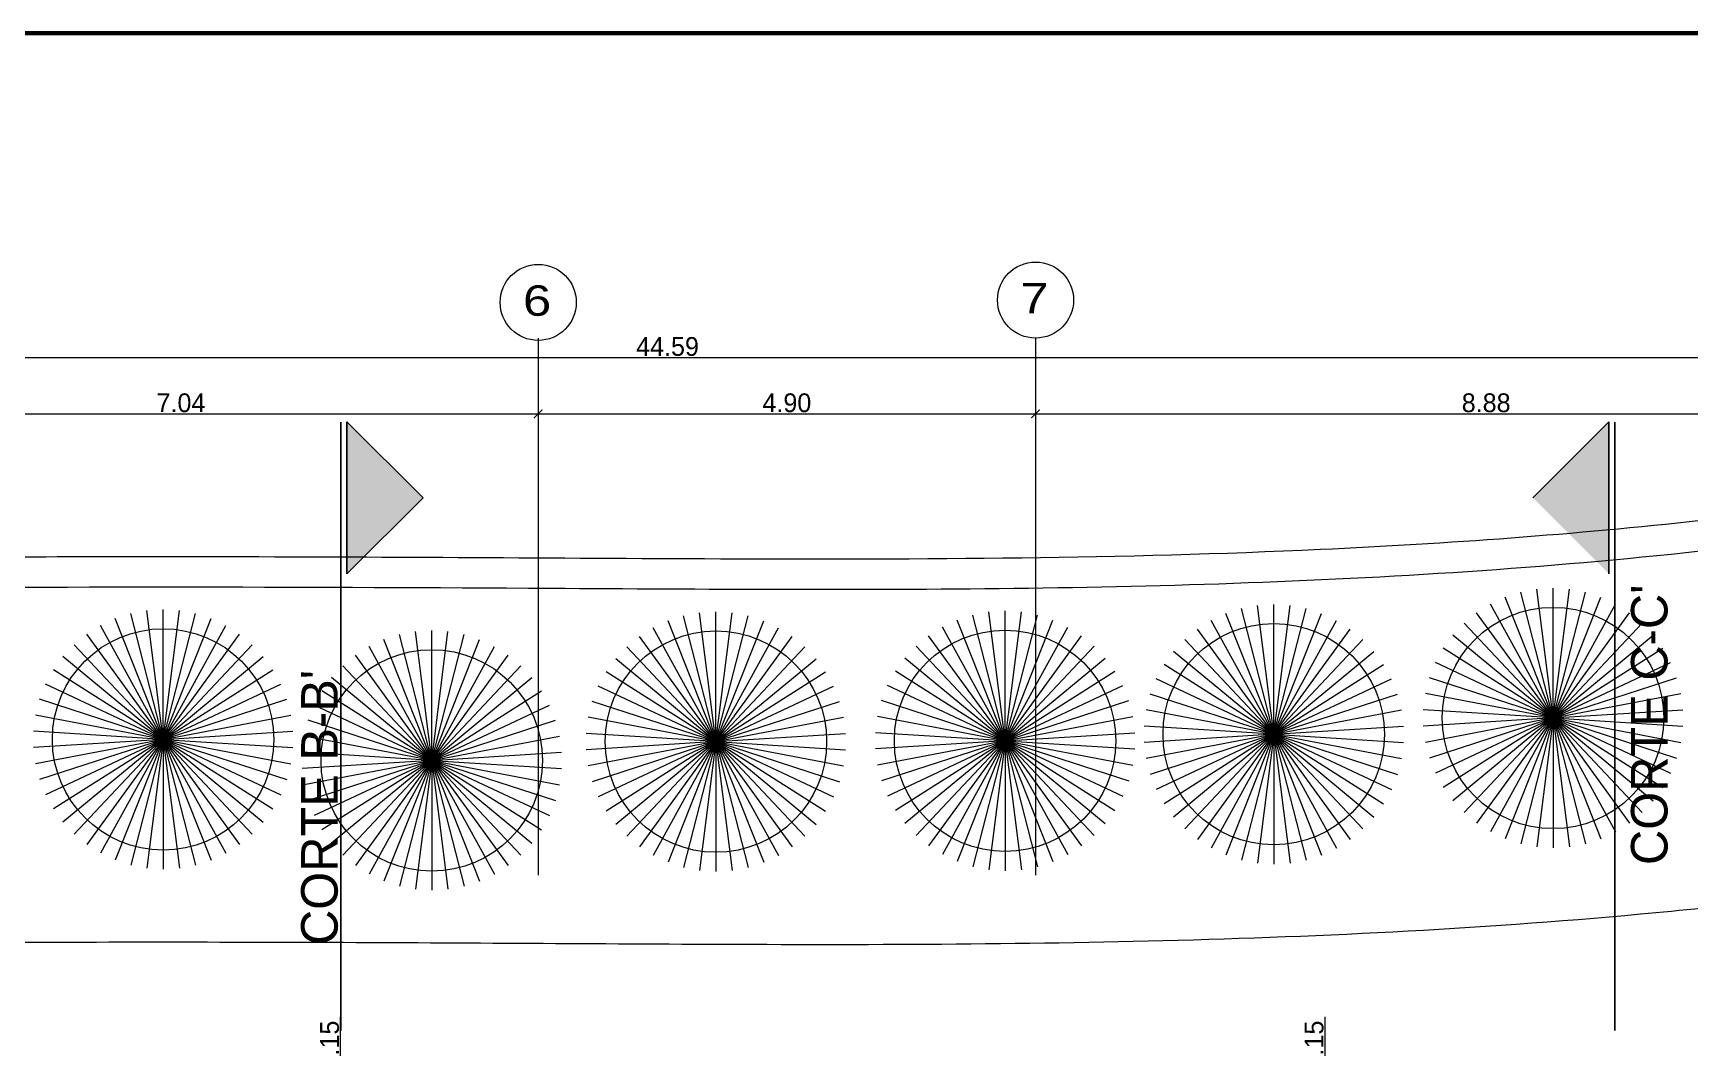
# Model space of a CAD drawing. Header units: millimetres. Extents: x 174 to 282, y -3 to 63.
# Drawn here: x 213.96 to 230.29, y 52.59 to 62.6 of the extents above; entities that cross this region are included whole.
import ezdxf
from ezdxf.enums import TextEntityAlignment as Align

# ---------------------------------------------------------------- set-up
doc = ezdxf.new("R2010")
doc.units = ezdxf.units.MM
doc.header["$LTSCALE"] = 0.005
doc.header["$MEASUREMENT"] = 0
for name, color, linetype, lineweight in [('Aux', 1, 'Continuous', 9), ('cotas', 1, 'Continuous', 15), ('EJES-REALES', 11, 'Continuous', 5), ('F', 9, 'Continuous', 100), ('Tenue', 11, 'Continuous', 5)]:
    doc.layers.add(name, color=color, linetype=linetype, lineweight=lineweight)
doc.layers.add('WB_SIMBOLOS', color=7, linetype='Continuous')
doc.styles.get("Standard").update_dxf_attribs({"font": 'ERASMD.TTF', "height": 0.185})
doc.dimstyles.get("Standard").update_dxf_attribs({"dimtxt": 0.15, "dimasz": 0.085, "dimexe": 0.07, "dimexo": 0.4, "dimgap": 0.015, "dimtad": 1, "dimzin": 1, "dimdsep": 46, "dimtxsty": 'Standard', "dimblk": 'ARCHTICK', "dimcen": 0, "dimclrd": 256, "dimclre": 256, "dimclrt": 2, "dimadec": 0, "dimazin": 0, "dimtfac": 1, "dimtix": 1, "dimtmove": 0, "dimatfit": 0, "dimfxl": 1, "dimlwd": -1, "dimlwe": -1, "dimarcsym": 0})

# ---------------------------------------------------------------- blocks, each defined once
blk = doc.blocks.new('_ArchTick')
at = {"color": 0, "linetype": 'ByBlock', "const_width": 0.15}
blk.add_lwpolyline([(-0.5, -0.5), (0.5, 0.5)], dxfattribs=at)
blk = doc.blocks.new('*D96')
at = {"layer": 'cotas', "transparency": 16777216}
for p, q in [((216.994, 52.17), (216.994, 52.899)), ((216.994, 52.02), (216.994, 52.17)), ((217.214, 52.17), (217.064, 52.17)), ((216.994, 52.02), (216.994, 51.935)), ((217.214, 52.02), (217.064, 52.02))]:
    blk.add_line(p, q, dxfattribs=at)
at = {"layer": 'Defpoints', "color": 0, "transparency": 16777216}
for p in [(216.814, 52.17), (216.814, 52.02), (216.994, 52.02)]:
    blk.add_point(p, dxfattribs=at)
at = {"layer": 'cotas', "transparency": 16777216, "xscale": 0.085, "yscale": 0.085, "zscale": 0.085}
for p, rotation in [((216.994, 52.17), 270), ((216.994, 52.02), 90)]:
    blk.add_blockref('_ArchTick', p, dxfattribs=dict(at, rotation=rotation))
at = {"layer": 'cotas', "color": 2, "transparency": 16777216, "insert": (216.886, 52.619), "char_height": 0.185, "attachment_point": 5, "rotation": 90}
blk.add_mtext('0.15', dxfattribs=at)
blk = doc.blocks.new('*D114')
at = {"layer": 'cotas', "transparency": 16777216}
for p, q in [((226.694, 52.17), (226.694, 52.899)), ((226.694, 52.02), (226.694, 52.17)), ((226.777, 52.17), (226.764, 52.17)), ((226.694, 52.02), (226.694, 51.935)), ((226.777, 52.02), (226.764, 52.02))]:
    blk.add_line(p, q, dxfattribs=at)
at = {"layer": 'Defpoints', "color": 0, "transparency": 16777216}
for p in [(226.377, 52.17), (226.377, 52.02), (226.694, 52.02)]:
    blk.add_point(p, dxfattribs=at)
at = {"layer": 'cotas', "transparency": 16777216, "xscale": 0.085, "yscale": 0.085, "zscale": 0.085}
for p, rotation in [((226.694, 52.17), 270), ((226.694, 52.02), 90)]:
    blk.add_blockref('_ArchTick', p, dxfattribs=dict(at, rotation=rotation))
at = {"layer": 'cotas', "color": 2, "transparency": 16777216, "insert": (226.587, 52.619), "char_height": 0.185, "attachment_point": 5, "rotation": 90}
blk.add_mtext('0.15', dxfattribs=at)
blk = doc.blocks.new('*D135')
at = {"layer": 'cotas', "transparency": 16777216}
for p, q in [((211.901, 59.243), (211.901, 58.913)), ((218.941, 59.243), (218.941, 58.913)), ((211.901, 58.843), (218.941, 58.843))]:
    blk.add_line(p, q, dxfattribs=at)
at = {"layer": 'Defpoints', "color": 0, "transparency": 16777216}
for p in [(211.901, 58.843), (218.941, 58.843), (218.941, 58.843)]:
    blk.add_point(p, dxfattribs=at)
at = {"layer": 'cotas', "transparency": 16777216, "xscale": 0.085, "yscale": 0.085, "zscale": 0.085, "rotation": 180}
blk.add_blockref('_ArchTick', (211.901, 58.843), dxfattribs=at)
at = {"layer": 'cotas', "transparency": 16777216, "xscale": 0.085, "yscale": 0.085, "zscale": 0.085}
blk.add_blockref('_ArchTick', (218.941, 58.843), dxfattribs=at)
at = {"layer": 'cotas', "color": 2, "transparency": 16777216, "insert": (215.421, 58.951), "char_height": 0.185, "attachment_point": 5}
blk.add_mtext('7.04', dxfattribs=at)
blk = doc.blocks.new('*D136')
at = {"layer": 'cotas', "transparency": 16777216}
for p, q in [((218.941, 59.243), (218.941, 58.913)), ((223.841, 59.243), (223.841, 58.913)), ((218.941, 58.843), (223.841, 58.843))]:
    blk.add_line(p, q, dxfattribs=at)
at = {"layer": 'Defpoints', "color": 0, "transparency": 16777216}
for p in [(218.941, 58.843), (223.841, 58.843), (223.841, 58.843)]:
    blk.add_point(p, dxfattribs=at)
at = {"layer": 'cotas', "transparency": 16777216, "xscale": 0.085, "yscale": 0.085, "zscale": 0.085, "rotation": 180}
blk.add_blockref('_ArchTick', (218.941, 58.843), dxfattribs=at)
at = {"layer": 'cotas', "transparency": 16777216, "xscale": 0.085, "yscale": 0.085, "zscale": 0.085}
blk.add_blockref('_ArchTick', (223.841, 58.843), dxfattribs=at)
at = {"layer": 'cotas', "color": 2, "transparency": 16777216, "insert": (221.391, 58.951), "char_height": 0.185, "attachment_point": 5}
blk.add_mtext('4.90', dxfattribs=at)
blk = doc.blocks.new('*D137')
at = {"layer": 'cotas', "transparency": 16777216}
for p, q in [((223.841, 59.243), (223.841, 58.913)), ((223.841, 58.843), (232.721, 58.843)), ((232.721, 58.486), (232.721, 58.913))]:
    blk.add_line(p, q, dxfattribs=at)
at = {"layer": 'Defpoints', "color": 0, "transparency": 16777216}
for p in [(223.841, 58.843), (232.721, 58.843), (232.721, 58.086)]:
    blk.add_point(p, dxfattribs=at)
at = {"layer": 'cotas', "transparency": 16777216, "xscale": 0.085, "yscale": 0.085, "zscale": 0.085, "rotation": 180}
blk.add_blockref('_ArchTick', (223.841, 58.843), dxfattribs=at)
at = {"layer": 'cotas', "transparency": 16777216, "xscale": 0.085, "yscale": 0.085, "zscale": 0.085}
blk.add_blockref('_ArchTick', (232.721, 58.843), dxfattribs=at)
at = {"layer": 'cotas', "color": 2, "transparency": 16777216, "insert": (228.281, 58.951), "char_height": 0.185, "attachment_point": 5}
blk.add_mtext('8.88', dxfattribs=at)
blk = doc.blocks.new('*D161')
at = {"layer": 'cotas', "transparency": 16777216}
for p, q in [((197.919, 58.621), (197.919, 59.468)), ((242.511, 58.621), (242.511, 59.468)), ((197.919, 59.398), (242.511, 59.398))]:
    blk.add_line(p, q, dxfattribs=at)
at = {"layer": 'Defpoints', "color": 0, "transparency": 16777216}
for p in [(242.511, 59.398), (197.919, 58.221), (242.511, 58.221)]:
    blk.add_point(p, dxfattribs=at)
at = {"layer": 'cotas', "transparency": 16777216, "xscale": 0.085, "yscale": 0.085, "zscale": 0.085, "rotation": 180}
blk.add_blockref('_ArchTick', (197.919, 59.398), dxfattribs=at)
at = {"layer": 'cotas', "transparency": 16777216, "xscale": 0.085, "yscale": 0.085, "zscale": 0.085}
blk.add_blockref('_ArchTick', (242.511, 59.398), dxfattribs=at)
at = {"layer": 'cotas', "color": 2, "transparency": 16777216, "insert": (220.215, 59.506), "char_height": 0.185, "attachment_point": 5}
blk.add_mtext('44.59', dxfattribs=at)

msp = doc.modelspace()

# ---------------------------------------------------------------- hatches: boundary and pattern name
at = {"layer": 'WB_SIMBOLOS'}
for points in [[(217.806, 58.015), (217.056, 58.765), (217.056, 57.265)], [(229.491, 57.265), (229.491, 58.765), (228.741, 58.015)]]:
    msp.add_hatch(color=256, dxfattribs=at).paths.add_polyline_path(points)

# ---------------------------------------------------------------- linework, layer by layer
at = {"layer": 'Aux'}
for centre in [(228.94, 55.844), (215.245, 55.633), (220.692, 55.611), (223.541, 55.619), (226.188, 55.684), (217.892, 55.426)]:
    msp.add_circle(centre, 1.091, dxfattribs=at)
for points, knots in [([(233.036, 58.163), (232.161, 58.012), (231.282, 57.889), (229.155, 57.653), (227.904, 57.562), (224.691, 57.414), (222.727, 57.404), (219.067, 57.418), (217.529, 57.43), (214.687, 57.434), (213.493, 57.432), (211.199, 57.412), (210.101, 57.394), (208.093, 57.402), (207.183, 57.424), (205.362, 57.516), (204.451, 57.581), (202.567, 57.74), (201.593, 57.834), (200.282, 57.955)], [9.436028, 9.436028, 9.436028, 9.436028, 12.117915, 12.117915, 15.8931, 15.8931, 21.791388, 21.791388, 26.735018, 26.735018, 30.312089, 30.312089, 33.607777, 33.607777, 36.358026, 36.358026, 39.108276, 39.108276, 42.043518, 42.043518, 42.043518, 42.043518]), ([(233.036, 57.858), (232.961, 57.845), (229.862, 57.322), (225.187, 57.08), (218.225, 57.128), (212.952, 57.147), (206.677, 57.036), (202.754, 57.419), (200.169, 57.653)], [9.487888, 9.487888, 9.487888, 9.487888, 9.715997, 18.912676, 23.462676, 30.462676, 35.062676, 42.274411, 42.274411, 42.274411, 42.274411]), ([(233.646, 54.408), (233.235, 54.337), (232.823, 54.272), (231.59, 54.095), (230.77, 54), (228.32, 53.768), (226.699, 53.687), (223.537, 53.606), (221.993, 53.605), (219.144, 53.617), (217.837, 53.627), (215.233, 53.634), (213.94, 53.633), (212.125, 53.619), (211.605, 53.613), (210.544, 53.602), (210.004, 53.597), (208.88, 53.597), (208.294, 53.601), (207.171, 53.627), (206.641, 53.647), (205.59, 53.699), (205.067, 53.731), (203.502, 53.841), (202.463, 53.931), (200.902, 54.072), (200.389, 54.119), (199.871, 54.166)], [9.487888, 9.487888, 9.487888, 9.487888, 10.640709, 10.640709, 12.94624, 12.94624, 17.557303, 17.557303, 22.044462, 22.044462, 26.021596, 26.021596, 29.99873, 29.99873, 31.587194, 31.587194, 33.175658, 33.175658, 34.85018, 34.85018, 36.343011, 36.343011, 37.835841, 37.835841, 40.821501, 40.821501, 42.274411, 42.274411, 42.274411, 42.274411])]:
    msp.add_open_spline(points, degree=3, knots=knots, dxfattribs=at)
at = {"layer": 'EJES-REALES', "ltscale": 3}
for p, q in [((218.941, 59.59), (218.941, 54.295)), ((223.841, 59.59), (223.841, 54.295))]:
    msp.add_line(p, q, dxfattribs=at)
at = {"layer": 'EJES-REALES'}
for centre in [(218.941, 59.942), (223.841, 59.965)]:
    msp.add_circle(centre, 0.375, dxfattribs=at)
at = {"layer": 'F'}
msp.add_lwpolyline([(174.464, -3.403), (270.464, -3.403), (270.464, 62.597), (174.464, 62.597)], close=True, dxfattribs=at)
at = {"layer": 'Tenue'}
for p, q in [((228.94, 55.844), (228.469, 57.035)), ((228.94, 55.844), (228.622, 57.085)), ((228.94, 55.844), (228.78, 57.115)), ((228.94, 55.844), (228.94, 57.125)), ((228.94, 55.844), (229.101, 57.115)), ((228.94, 55.844), (229.259, 57.085)), ((228.94, 55.844), (229.412, 57.035)), ((215.245, 55.633), (214.774, 56.824)), ((215.245, 55.633), (214.927, 56.874)), ((215.245, 55.633), (215.085, 56.904)), ((215.245, 55.633), (215.245, 56.914)), ((215.245, 55.633), (215.406, 56.904)), ((215.245, 55.633), (215.564, 56.874)), ((215.245, 55.633), (215.717, 56.824)), ((220.692, 55.611), (220.373, 56.852)), ((220.692, 55.611), (220.531, 56.882)), ((220.692, 55.611), (220.692, 56.892)), ((220.692, 55.611), (220.852, 56.882)), ((220.692, 55.611), (221.01, 56.852)), ((223.541, 55.619), (223.07, 56.81)), ((223.541, 55.619), (223.223, 56.859)), ((223.541, 55.619), (223.381, 56.89)), ((223.541, 55.619), (223.541, 56.9)), ((223.541, 55.619), (223.702, 56.89)), ((223.541, 55.619), (223.86, 56.859)), ((223.541, 55.619), (224.013, 56.81)), ((226.188, 55.684), (225.717, 56.874)), ((226.188, 55.684), (225.87, 56.924)), ((226.188, 55.684), (226.028, 56.954)), ((226.188, 55.684), (226.188, 56.964)), ((226.188, 55.684), (226.349, 56.954)), ((226.188, 55.684), (226.507, 56.924)), ((226.188, 55.684), (226.66, 56.874)), ((228.94, 55.844), (228.187, 56.88)), ((228.94, 55.844), (228.323, 56.967)), ((228.94, 55.844), (229.557, 56.967)), ((228.94, 55.844), (229.693, 56.88)), ((215.245, 55.633), (214.492, 56.669)), ((215.245, 55.633), (214.628, 56.755)), ((215.245, 55.633), (215.862, 56.755)), ((215.245, 55.633), (215.998, 56.669)), ((217.892, 55.426), (217.573, 56.667)), ((217.892, 55.426), (217.731, 56.697)), ((217.892, 55.426), (217.892, 56.707)), ((217.892, 55.426), (218.052, 56.697)), ((217.892, 55.426), (218.21, 56.667)), ((220.692, 55.611), (219.939, 56.647)), ((220.692, 55.611), (220.075, 56.734)), ((220.692, 55.611), (220.22, 56.802)), ((220.692, 55.611), (221.163, 56.802)), ((220.692, 55.611), (221.309, 56.734)), ((220.692, 55.611), (221.444, 56.647)), ((223.541, 55.619), (222.788, 56.655)), ((223.541, 55.619), (222.924, 56.741)), ((223.541, 55.619), (224.158, 56.741)), ((223.541, 55.619), (224.294, 56.655)), ((226.188, 55.684), (225.436, 56.72)), ((226.188, 55.684), (225.571, 56.806)), ((226.188, 55.684), (226.805, 56.806)), ((226.188, 55.684), (226.941, 56.72)), ((228.94, 55.844), (227.953, 56.661)), ((228.94, 55.844), (228.064, 56.778)), ((228.94, 55.844), (229.817, 56.778)), ((228.94, 55.844), (229.927, 56.661)), ((215.245, 55.633), (214.368, 56.567)), ((215.245, 55.633), (216.122, 56.567)), ((217.892, 55.426), (217.275, 56.549)), ((217.892, 55.426), (217.42, 56.617)), ((217.892, 55.426), (218.363, 56.617)), ((217.892, 55.426), (218.509, 56.549)), ((220.692, 55.611), (219.815, 56.545)), ((220.692, 55.611), (221.568, 56.545)), ((223.541, 55.619), (222.664, 56.553)), ((223.541, 55.619), (224.418, 56.553)), ((226.188, 55.684), (225.202, 56.5)), ((226.188, 55.684), (225.312, 56.617)), ((226.188, 55.684), (227.065, 56.617)), ((226.188, 55.684), (227.175, 56.5)), ((228.94, 55.844), (227.859, 56.531)), ((228.94, 55.844), (230.022, 56.531)), ((215.245, 55.633), (214.164, 56.319)), ((215.245, 55.633), (214.258, 56.45)), ((215.245, 55.633), (216.232, 56.45)), ((215.245, 55.633), (216.326, 56.319)), ((217.892, 55.426), (217.015, 56.36)), ((217.892, 55.426), (217.139, 56.463)), ((217.892, 55.426), (218.645, 56.463)), ((217.892, 55.426), (218.769, 56.36)), ((220.692, 55.611), (219.705, 56.428)), ((220.692, 55.611), (221.678, 56.428)), ((223.541, 55.619), (222.554, 56.435)), ((223.541, 55.619), (224.528, 56.435)), ((226.188, 55.684), (225.107, 56.37)), ((226.188, 55.684), (227.27, 56.37)), ((228.94, 55.844), (227.781, 56.39)), ((228.94, 55.844), (230.099, 56.39)), ((215.245, 55.633), (214.086, 56.178)), ((215.245, 55.633), (216.404, 56.178)), ((217.892, 55.426), (216.905, 56.243)), ((217.892, 55.426), (218.879, 56.243)), ((220.692, 55.611), (219.533, 56.157)), ((220.692, 55.611), (219.61, 56.298)), ((220.692, 55.611), (221.773, 56.298)), ((220.692, 55.611), (221.85, 56.157)), ((223.541, 55.619), (222.382, 56.164)), ((223.541, 55.619), (222.46, 56.305)), ((223.541, 55.619), (224.622, 56.305)), ((223.541, 55.619), (224.7, 56.164)), ((226.188, 55.684), (225.03, 56.229)), ((226.188, 55.684), (227.347, 56.229)), ((228.94, 55.844), (227.722, 56.24)), ((228.94, 55.844), (230.158, 56.24)), ((215.245, 55.633), (214.027, 56.029)), ((215.245, 55.633), (216.463, 56.029)), ((217.892, 55.426), (216.81, 56.113)), ((217.892, 55.426), (218.973, 56.113)), ((220.692, 55.611), (219.474, 56.007)), ((220.692, 55.611), (221.91, 56.007)), ((223.541, 55.619), (222.323, 56.015)), ((223.541, 55.619), (224.759, 56.015)), ((226.188, 55.684), (224.97, 56.079)), ((226.188, 55.684), (227.406, 56.079)), ((228.94, 55.844), (227.682, 56.084)), ((228.94, 55.844), (230.198, 56.084)), ((215.245, 55.633), (213.987, 55.873)), ((215.245, 55.633), (216.503, 55.873)), ((217.892, 55.426), (216.733, 55.972)), ((217.892, 55.426), (219.051, 55.972)), ((220.692, 55.611), (219.434, 55.851)), ((220.692, 55.611), (221.95, 55.851)), ((223.541, 55.619), (222.283, 55.859)), ((223.541, 55.619), (224.799, 55.859)), ((226.188, 55.684), (224.93, 55.924)), ((226.188, 55.684), (227.446, 55.924)), ((228.94, 55.844), (227.662, 55.925)), ((228.94, 55.844), (227.662, 55.764)), ((228.94, 55.844), (227.682, 55.604)), ((228.94, 55.844), (227.722, 55.449)), ((228.94, 55.844), (227.781, 55.299)), ((228.94, 55.844), (227.859, 55.158)), ((228.94, 55.844), (227.953, 55.028)), ((228.94, 55.844), (228.064, 54.911)), ((228.94, 55.844), (228.187, 54.808)), ((228.94, 55.844), (228.323, 54.722)), ((228.94, 55.844), (228.469, 54.654)), ((228.94, 55.844), (228.622, 54.604)), ((228.94, 55.844), (228.78, 54.574)), ((228.94, 55.844), (230.218, 55.925)), ((228.94, 55.844), (230.198, 55.604)), ((228.94, 55.844), (230.218, 55.764)), ((228.94, 55.844), (229.259, 54.604)), ((228.94, 55.844), (229.412, 54.654)), ((228.94, 55.844), (229.557, 54.722)), ((228.94, 55.844), (229.693, 54.808)), ((228.94, 55.844), (229.817, 54.911)), ((228.94, 55.844), (229.927, 55.028)), ((228.94, 55.844), (230.022, 55.158)), ((228.94, 55.844), (230.099, 55.299)), ((228.94, 55.844), (230.158, 55.449)), ((228.94, 55.844), (228.94, 54.564)), ((228.94, 55.844), (229.101, 54.574)), ((215.245, 55.633), (213.967, 55.714)), ((215.245, 55.633), (216.523, 55.714)), ((217.892, 55.426), (216.634, 55.666)), ((217.892, 55.426), (216.674, 55.822)), ((217.892, 55.426), (219.11, 55.822)), ((217.892, 55.426), (219.15, 55.666)), ((220.692, 55.611), (219.413, 55.692)), ((220.692, 55.611), (221.97, 55.692)), ((223.541, 55.619), (222.263, 55.699)), ((223.541, 55.619), (224.819, 55.699)), ((226.188, 55.684), (224.91, 55.764)), ((226.188, 55.684), (224.91, 55.603)), ((226.188, 55.684), (224.93, 55.444)), ((226.188, 55.684), (224.97, 55.288)), ((226.188, 55.684), (225.03, 55.138)), ((226.188, 55.684), (225.107, 54.997)), ((226.188, 55.684), (225.202, 54.867)), ((226.188, 55.684), (225.312, 54.75)), ((226.188, 55.684), (225.436, 54.647)), ((226.188, 55.684), (225.571, 54.561)), ((226.188, 55.684), (225.717, 54.493)), ((226.188, 55.684), (225.87, 54.443)), ((226.188, 55.684), (226.028, 54.413)), ((226.188, 55.684), (227.467, 55.764)), ((226.188, 55.684), (227.446, 55.444)), ((226.188, 55.684), (227.467, 55.603)), ((226.188, 55.684), (226.507, 54.443)), ((226.188, 55.684), (226.66, 54.493)), ((226.188, 55.684), (226.805, 54.561)), ((226.188, 55.684), (226.941, 54.647)), ((226.188, 55.684), (227.065, 54.75)), ((226.188, 55.684), (227.175, 54.867)), ((226.188, 55.684), (227.27, 54.997)), ((226.188, 55.684), (227.347, 55.138)), ((226.188, 55.684), (227.406, 55.288)), ((226.188, 55.684), (226.188, 54.403)), ((226.188, 55.684), (226.349, 54.413)), ((215.245, 55.633), (213.967, 55.553)), ((215.245, 55.633), (213.987, 55.393)), ((215.245, 55.633), (214.027, 55.237)), ((215.245, 55.633), (214.086, 55.088)), ((215.245, 55.633), (214.164, 54.947)), ((215.245, 55.633), (214.258, 54.817)), ((215.245, 55.633), (214.368, 54.7)), ((215.245, 55.633), (214.492, 54.597)), ((215.245, 55.633), (214.628, 54.511)), ((215.245, 55.633), (214.774, 54.442)), ((215.245, 55.633), (214.927, 54.393)), ((215.245, 55.633), (215.085, 54.363)), ((215.245, 55.633), (216.503, 55.393)), ((215.245, 55.633), (216.523, 55.553)), ((215.245, 55.633), (215.564, 54.393)), ((215.245, 55.633), (215.717, 54.442)), ((215.245, 55.633), (215.862, 54.511)), ((215.245, 55.633), (215.998, 54.597)), ((215.245, 55.633), (216.122, 54.7)), ((215.245, 55.633), (216.232, 54.817)), ((215.245, 55.633), (216.326, 54.947)), ((215.245, 55.633), (216.404, 55.088)), ((215.245, 55.633), (216.463, 55.237)), ((215.245, 55.633), (215.245, 54.352)), ((215.245, 55.633), (215.406, 54.363)), ((217.892, 55.426), (216.614, 55.507)), ((217.892, 55.426), (219.17, 55.507)), ((220.692, 55.611), (219.413, 55.531)), ((220.692, 55.611), (219.434, 55.371)), ((220.692, 55.611), (219.474, 55.216)), ((220.692, 55.611), (219.533, 55.066)), ((220.692, 55.611), (219.61, 54.925)), ((220.692, 55.611), (219.705, 54.795)), ((220.692, 55.611), (219.815, 54.678)), ((220.692, 55.611), (219.939, 54.575)), ((220.692, 55.611), (220.075, 54.489)), ((220.692, 55.611), (220.22, 54.421)), ((220.692, 55.611), (220.373, 54.371)), ((220.692, 55.611), (220.531, 54.341)), ((220.692, 55.611), (221.95, 55.371)), ((220.692, 55.611), (221.97, 55.531)), ((220.692, 55.611), (221.01, 54.371)), ((220.692, 55.611), (221.163, 54.421)), ((220.692, 55.611), (221.309, 54.489)), ((220.692, 55.611), (221.444, 54.575)), ((220.692, 55.611), (221.568, 54.678)), ((220.692, 55.611), (221.678, 54.795)), ((220.692, 55.611), (221.773, 54.925)), ((220.692, 55.611), (221.85, 55.066)), ((220.692, 55.611), (221.91, 55.216)), ((220.692, 55.611), (220.692, 54.331)), ((220.692, 55.611), (220.852, 54.341)), ((223.541, 55.619), (222.263, 55.539)), ((223.541, 55.619), (222.283, 55.379)), ((223.541, 55.619), (222.323, 55.223)), ((223.541, 55.619), (222.382, 55.074)), ((223.541, 55.619), (222.46, 54.933)), ((223.541, 55.619), (222.554, 54.803)), ((223.541, 55.619), (222.664, 54.685)), ((223.541, 55.619), (222.788, 54.583)), ((223.541, 55.619), (222.924, 54.497)), ((223.541, 55.619), (223.07, 54.428)), ((223.541, 55.619), (223.223, 54.378)), ((223.541, 55.619), (223.381, 54.348)), ((223.541, 55.619), (224.799, 55.379)), ((223.541, 55.619), (224.819, 55.539)), ((223.541, 55.619), (223.86, 54.378)), ((223.541, 55.619), (224.013, 54.428)), ((223.541, 55.619), (224.158, 54.497)), ((223.541, 55.619), (224.294, 54.583)), ((223.541, 55.619), (224.418, 54.685)), ((223.541, 55.619), (224.528, 54.803)), ((223.541, 55.619), (224.622, 54.933)), ((223.541, 55.619), (224.7, 55.074)), ((223.541, 55.619), (224.759, 55.223)), ((223.541, 55.619), (223.541, 54.338)), ((223.541, 55.619), (223.702, 54.348)), ((217.892, 55.426), (216.614, 55.346)), ((217.892, 55.426), (216.634, 55.186)), ((217.892, 55.426), (216.674, 55.031)), ((217.892, 55.426), (216.733, 54.881)), ((217.892, 55.426), (216.81, 54.74)), ((217.892, 55.426), (216.905, 54.61)), ((217.892, 55.426), (217.015, 54.493)), ((217.892, 55.426), (217.139, 54.39)), ((217.892, 55.426), (217.275, 54.304)), ((217.892, 55.426), (217.42, 54.236)), ((217.892, 55.426), (217.573, 54.186)), ((217.892, 55.426), (217.731, 54.156)), ((217.892, 55.426), (219.15, 55.186)), ((217.892, 55.426), (219.17, 55.346)), ((217.892, 55.426), (218.21, 54.186)), ((217.892, 55.426), (218.363, 54.236)), ((217.892, 55.426), (218.509, 54.304)), ((217.892, 55.426), (218.645, 54.39)), ((217.892, 55.426), (218.769, 54.493)), ((217.892, 55.426), (218.879, 54.61)), ((217.892, 55.426), (218.973, 54.74)), ((217.892, 55.426), (219.051, 54.881)), ((217.892, 55.426), (219.11, 55.031)), ((217.892, 55.426), (217.892, 54.146)), ((217.892, 55.426), (218.052, 54.156))]:
    msp.add_line(p, q, dxfattribs=at)
at = {"layer": 'WB_SIMBOLOS'}
for p, q in [((216.996, 58.762), (216.996, 52.762)), ((217.056, 58.765), (217.806, 58.015)), ((217.056, 58.765), (217.056, 57.265)), ((229.491, 58.765), (228.741, 58.015)), ((229.491, 58.765), (229.491, 57.265)), ((229.55, 58.762), (229.55, 52.762)), ((217.056, 57.265), (217.806, 58.015))]:
    msp.add_line(p, q, dxfattribs=at)

# ---------------------------------------------------------------- texts
at = {"layer": 'EJES-REALES', "width": 1.25}
for s, p in [('6', (218.93, 59.81)), ('7', (223.83, 59.833))]:
    msp.add_text(s, height=0.3, dxfattribs=at).set_placement(p, align=Align.CENTER)
at = {"layer": 'WB_SIMBOLOS'}
for s, p in [("CORTE C-C'", (230.068, 54.394)), ("CORTE B-B'", (216.965, 53.605))]:
    msp.add_text(s, height=0.36, rotation=90, dxfattribs=at).set_placement(p)

# ---------------------------------------------------------------- dimensions: what is measured, and where the dimension line sits
at = {"layer": 'cotas'}
dim = msp.add_linear_dim(base=(242.511, 59.398), p1=(197.919, 58.221), p2=(242.511, 58.221), dimstyle='Standard', dxfattribs=at)
dim.commit()
dim.dimension.update_dxf_attribs({"geometry": '*D161', "text_midpoint": (220.215, 59.506)})
for base, p1, p2, picture, middle in [((218.941, 58.843), (211.901, 58.843), (218.941, 58.843), '*D135', (215.421, 58.951)), ((223.841, 58.843), (218.941, 58.843), (223.841, 58.843), '*D136', (221.391, 58.951)), ((232.721, 58.843), (223.841, 58.843), (232.721, 58.086), '*D137', (228.281, 58.951))]:
    dim = msp.add_linear_dim(base=base, p1=p1, p2=p2, dimstyle='Standard', override={"dimtmove": 1}, dxfattribs=at)
    dim.commit()
    dim.dimension.update_dxf_attribs({"geometry": picture, "text_midpoint": middle})
for base, p1, p2, picture, middle in [((216.994, 52.02), (216.814, 52.17), (216.814, 52.02), '*D96', (216.994, 52.619)), ((226.694, 52.02), (226.377, 52.17), (226.377, 52.02), '*D114', (226.694, 52.619))]:
    dim = msp.add_linear_dim(base=base, p1=p1, p2=p2, angle=90, dimstyle='Standard', dxfattribs=at)
    dim.commit()
    dim.dimension.update_dxf_attribs({"geometry": picture, "text_midpoint": middle, "dimtype": 160})

doc.saveas('drawing.dxf')
